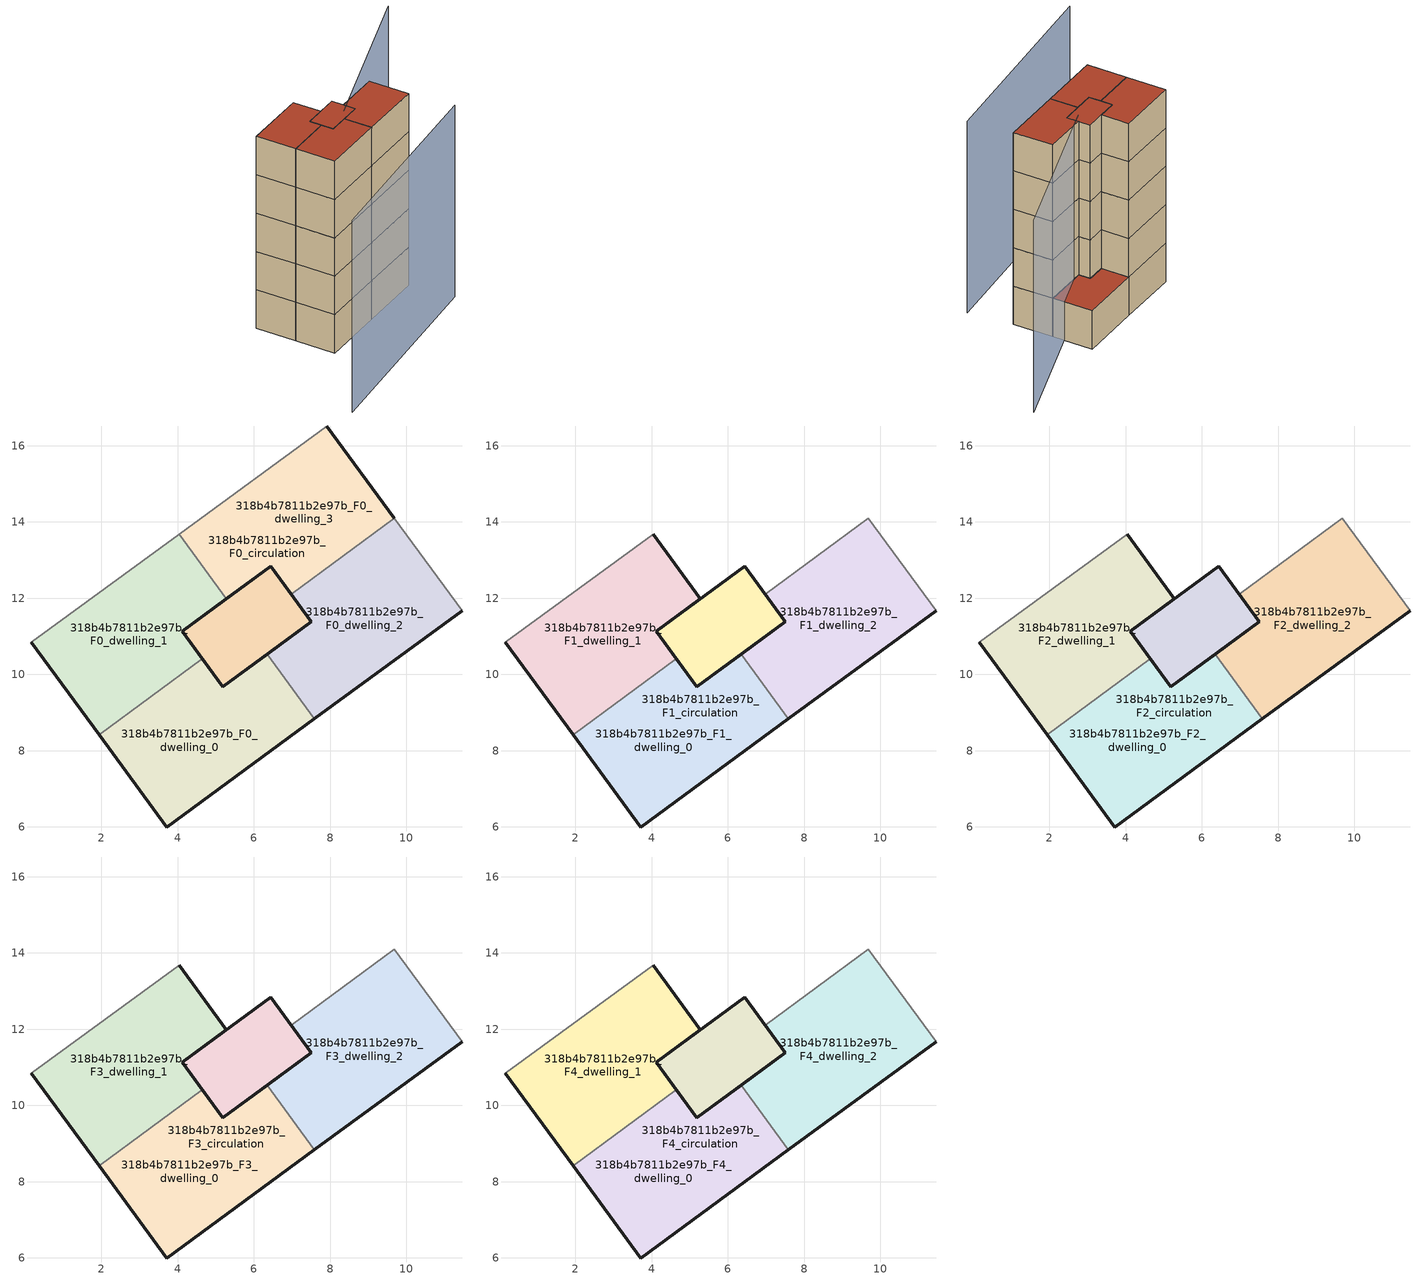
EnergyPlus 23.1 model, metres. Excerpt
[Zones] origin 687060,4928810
318b4b7811b2e97b_F0_dwelling_0
 floor ground (EU_floor_Construction): 6.35,10.53 7.59,8.83 3.72,6 1.94,8.42 4.65,10.41 5.19,9.68 z0; 6.45,12.84 7.51,11.38 5.19,9.68 4.65,10.41 4.12,11.14 z0
 wall outside (EU_wall_Construction): 1.94,8.42 3.72,6 7.59,8.83 / 6.35,10.53 5.19,9.68 4.65,10.41 z0:3
 wall to 318b4b7811b2e97b_F0_dwelling_1 (EU_wall_Construction): 4.65,10.41 1.94,8.42 z0:3
 wall to 318b4b7811b2e97b_F0_dwelling_2 (EU_wall_Construction): 7.59,8.83 6.35,10.53 z0:3
318b4b7811b2e97b_F0_dwelling_1
 floor ground (EU_floor_Construction): 4.04,13.68 5.28,11.99 4.12,11.14 4.18,11.05 4.65,10.41 1.94,8.42 0.17,10.85 z0; 6.45,12.84 7.51,11.38 5.19,9.68 4.65,10.41 4.18,11.05 4.12,11.14 5.28,11.99 z0
 wall outside (EU_wall_Construction): 0.17,10.85 1.94,8.42 / 4.65,10.41 4.12,11.14 5.28,11.99 z0:3
 wall adiabatic (EU_wall_Construction): 4.04,13.68 0.17,10.85 z0:3
 wall to 318b4b7811b2e97b_F0_dwelling_3 (EU_wall_Construction): 5.28,11.99 4.04,13.68 z0:3
318b4b7811b2e97b_F0_dwelling_2
 floor ground (EU_floor_Construction): 9.69,14.09 11.46,11.67 7.59,8.83 6.35,10.53 7.51,11.38 6.98,12.11 z0
 wall outside (EU_wall_Construction): 7.51,11.38 6.35,10.53 / 7.59,8.83 11.46,11.67 z0:3
 wall adiabatic (EU_wall_Construction): 11.46,11.67 9.69,14.09 / 6.98,12.11 7.51,11.38 z0:3
 wall to 318b4b7811b2e97b_F0_dwelling_3 (EU_wall_Construction): 9.69,14.09 6.98,12.11 z0:3
318b4b7811b2e97b_F0_dwelling_3
 floor ground (EU_floor_Construction): 6.45,12.84 7.51,11.38 5.19,9.68 4.12,11.14 5.28,11.99 5.85,12.4 z0; 7.91,16.52 9.69,14.09 6.98,12.11 6.45,12.84 5.85,12.4 5.28,11.99 4.04,13.68 z0
 wall outside (EU_wall_Construction): 9.69,14.09 7.91,16.52 / 5.28,11.99 6.45,12.84 6.98,12.11 z0:3
 wall adiabatic (EU_wall_Construction): 7.91,16.52 4.04,13.68 z0:3
 roof outside (EU_roof_Construction): 9.69,14.09 7.91,16.52 4.04,13.68 5.28,11.99 5.85,12.4 6.45,12.84 6.98,12.11 z3; 7.51,11.38 6.45,12.84 5.85,12.4 5.28,11.99 4.12,11.14 5.19,9.68 z3
318b4b7811b2e97b_F0_circulation
 floor ground (EU_floor_Construction): 6.98,12.11 7.51,11.38 6.35,10.53 5.19,9.68 4.65,10.41 4.12,11.14 5.28,11.99 5.85,12.4 6.45,12.84 z0; 6.35,10.53 7.59,8.83 3.72,6 1.94,8.42 4.65,10.41 5.19,9.68 z0; 4.04,13.68 5.28,11.99 4.12,11.14 4.65,10.41 1.94,8.42 0.17,10.85 z0; 7.91,16.52 9.69,14.09 6.98,12.11 6.45,12.84 5.85,12.4 5.47,12.12 5.28,11.99 4.04,13.68 z0
 wall outside (EU_wall_Construction): 7.51,11.38 6.45,12.84 4.12,11.14 5.19,9.68 7.51,11.38 z0:3
 roof outside (EU_floor_Construction): 6.35,10.53 7.51,11.38 6.98,12.11 6.45,12.84 5.85,12.4 5.28,11.99 4.12,11.14 4.65,10.41 5.19,9.68 z3; 4.65,10.41 4.12,11.14 5.28,11.99 4.04,13.68 0.17,10.85 1.94,8.42 z3; 9.69,14.09 7.91,16.52 4.04,13.68 5.28,11.99 5.85,12.4 6.45,12.84 6.98,12.11 z3
318b4b7811b2e97b_F1_dwelling_0
 floor outside (EU_floor_Construction): 6.35,10.53 7.59,8.83 3.72,6 1.94,8.42 4.65,10.41 5.19,9.68 z3
 floor to 318b4b7811b2e97b_F0_dwelling_0 (EU_floor_Construction): 6.45,12.84 7.51,11.38 5.19,9.68 4.65,10.41 4.12,11.14 z3
 wall outside (EU_wall_Construction): 1.94,8.42 3.72,6 7.59,8.83 / 6.35,10.53 5.19,9.68 4.65,10.41 z3:6
 wall to 318b4b7811b2e97b_F1_dwelling_1 (EU_wall_Construction): 4.65,10.41 1.94,8.42 z3:6
 wall to 318b4b7811b2e97b_F1_dwelling_2 (EU_wall_Construction): 7.59,8.83 6.35,10.53 z3:6
318b4b7811b2e97b_F1_dwelling_1
 floor to 318b4b7811b2e97b_F0_dwelling_1 (EU_floor_Construction): 4.04,13.68 5.28,11.99 4.12,11.14 4.18,11.05 4.65,10.41 1.94,8.42 0.17,10.85 z3; 6.45,12.84 7.51,11.38 5.19,9.68 4.65,10.41 4.18,11.05 4.12,11.14 5.28,11.99 z3
 wall outside (EU_wall_Construction): 0.17,10.85 1.94,8.42 / 4.65,10.41 4.12,11.14 5.28,11.99 4.04,13.68 z3:6
 wall adiabatic (EU_wall_Construction): 4.04,13.68 0.17,10.85 z3:6
318b4b7811b2e97b_F1_dwelling_2
 floor to 318b4b7811b2e97b_F0_dwelling_2 (EU_floor_Construction): 9.69,14.09 11.46,11.67 7.59,8.83 6.35,10.53 7.51,11.38 6.98,12.11 z3
 wall outside (EU_wall_Construction): 7.51,11.38 6.35,10.53 / 7.59,8.83 11.46,11.67 z3:6
 wall adiabatic (EU_wall_Construction): 11.46,11.67 9.69,14.09 6.98,12.11 7.51,11.38 z3:6
318b4b7811b2e97b_F1_circulation
 floor outside (EU_floor_Construction): 6.45,12.84 7.51,11.38 5.19,9.68 4.65,10.41 4.18,11.05 4.12,11.14 5.28,11.99 5.85,12.4 z3; 4.04,13.68 5.28,11.99 4.12,11.14 4.18,11.05 4.65,10.41 1.94,8.42 0.17,10.85 z3
 floor to 318b4b7811b2e97b_F0_circulation (EU_floor_Construction): 6.35,10.53 7.59,8.83 3.72,6 1.94,8.42 4.65,10.41 5.19,9.68 z3
 wall outside (EU_wall_Construction): 7.51,11.38 6.45,12.84 4.12,11.14 5.19,9.68 7.51,11.38 z3:6
318b4b7811b2e97b_F2_dwelling_0
 floor outside (EU_floor_Construction): 6.35,10.53 7.59,8.83 3.72,6 1.94,8.42 4.65,10.41 5.19,9.68 z6
 floor to 318b4b7811b2e97b_F1_dwelling_0 (EU_floor_Construction): 6.45,12.84 7.51,11.38 5.19,9.68 4.65,10.41 4.12,11.14 z6
 wall outside (EU_wall_Construction): 1.94,8.42 3.72,6 7.59,8.83 / 6.35,10.53 5.19,9.68 4.65,10.41 z6:9
 wall to 318b4b7811b2e97b_F2_dwelling_1 (EU_wall_Construction): 4.65,10.41 1.94,8.42 z6:9
 wall to 318b4b7811b2e97b_F2_dwelling_2 (EU_wall_Construction): 7.59,8.83 6.35,10.53 z6:9
318b4b7811b2e97b_F2_dwelling_1
 floor to 318b4b7811b2e97b_F1_dwelling_1 (EU_floor_Construction): 4.04,13.68 5.28,11.99 4.12,11.14 4.18,11.05 4.65,10.41 1.94,8.42 0.17,10.85 z6; 6.45,12.84 7.51,11.38 5.19,9.68 4.65,10.41 4.18,11.05 4.12,11.14 5.28,11.99 z6
 wall outside (EU_wall_Construction): 0.17,10.85 1.94,8.42 / 4.65,10.41 4.12,11.14 5.28,11.99 4.04,13.68 z6:9
 wall adiabatic (EU_wall_Construction): 4.04,13.68 0.17,10.85 z6:9
318b4b7811b2e97b_F2_dwelling_2
 floor to 318b4b7811b2e97b_F1_dwelling_2 (EU_floor_Construction): 9.69,14.09 11.46,11.67 7.59,8.83 6.35,10.53 7.51,11.38 6.98,12.11 z6
 wall outside (EU_wall_Construction): 7.51,11.38 6.35,10.53 / 7.59,8.83 11.46,11.67 z6:9
 wall adiabatic (EU_wall_Construction): 11.46,11.67 9.69,14.09 6.98,12.11 7.51,11.38 z6:9
318b4b7811b2e97b_F2_circulation
 floor outside (EU_floor_Construction): 6.45,12.84 7.51,11.38 5.19,9.68 4.65,10.41 4.18,11.05 4.12,11.14 5.28,11.99 z6
 floor to 318b4b7811b2e97b_F1_circulation (EU_floor_Construction): 6.35,10.53 7.59,8.83 3.72,6 1.94,8.42 4.65,10.41 5.19,9.68 z6; 4.04,13.68 5.28,11.99 4.12,11.14 4.18,11.05 4.65,10.41 1.94,8.42 0.17,10.85 z6
 wall outside (EU_wall_Construction): 7.51,11.38 6.45,12.84 4.12,11.14 5.19,9.68 7.51,11.38 z6:9
318b4b7811b2e97b_F3_dwelling_0
 floor outside (EU_floor_Construction): 6.35,10.53 7.59,8.83 3.72,6 1.94,8.42 4.65,10.41 5.19,9.68 z9
 floor to 318b4b7811b2e97b_F2_dwelling_0 (EU_floor_Construction): 6.45,12.84 7.51,11.38 5.19,9.68 4.65,10.41 4.12,11.14 z9
 wall outside (EU_wall_Construction): 1.94,8.42 3.72,6 7.59,8.83 / 6.35,10.53 5.19,9.68 4.65,10.41 z9:12
 wall to 318b4b7811b2e97b_F3_dwelling_1 (EU_wall_Construction): 4.65,10.41 1.94,8.42 z9:12
 wall to 318b4b7811b2e97b_F3_dwelling_2 (EU_wall_Construction): 7.59,8.83 6.35,10.53 z9:12
318b4b7811b2e97b_F3_dwelling_1
 floor to 318b4b7811b2e97b_F2_dwelling_1 (EU_floor_Construction): 4.04,13.68 5.28,11.99 4.12,11.14 4.18,11.05 4.65,10.41 1.94,8.42 0.17,10.85 z9; 6.45,12.84 7.51,11.38 5.19,9.68 4.65,10.41 4.18,11.05 4.12,11.14 5.28,11.99 z9
 wall outside (EU_wall_Construction): 0.17,10.85 1.94,8.42 / 4.65,10.41 4.12,11.14 5.28,11.99 4.04,13.68 z9:12
 wall adiabatic (EU_wall_Construction): 4.04,13.68 0.17,10.85 z9:12
318b4b7811b2e97b_F3_dwelling_2
 floor to 318b4b7811b2e97b_F2_dwelling_2 (EU_floor_Construction): 9.69,14.09 11.46,11.67 7.59,8.83 6.35,10.53 7.51,11.38 6.98,12.11 z9
 wall outside (EU_wall_Construction): 7.51,11.38 6.35,10.53 / 7.59,8.83 11.46,11.67 z9:12
 wall adiabatic (EU_wall_Construction): 11.46,11.67 9.69,14.09 6.98,12.11 7.51,11.38 z9:12
318b4b7811b2e97b_F3_circulation
 floor outside (EU_floor_Construction): 6.45,12.84 7.51,11.38 5.19,9.68 4.65,10.41 4.18,11.05 4.12,11.14 5.28,11.99 z9
 floor to 318b4b7811b2e97b_F2_circulation (EU_floor_Construction): 6.35,10.53 7.59,8.83 3.72,6 1.94,8.42 4.65,10.41 5.19,9.68 z9; 4.04,13.68 5.28,11.99 4.12,11.14 4.18,11.05 4.65,10.41 1.94,8.42 0.17,10.85 z9
 wall outside (EU_wall_Construction): 7.51,11.38 6.45,12.84 4.12,11.14 5.19,9.68 7.51,11.38 z9:12
318b4b7811b2e97b_F4_dwelling_0
 floor outside (EU_floor_Construction): 6.35,10.53 7.59,8.83 3.72,6 1.94,8.42 4.65,10.41 5.19,9.68 z12
 floor to 318b4b7811b2e97b_F3_dwelling_0 (EU_floor_Construction): 6.45,12.84 7.51,11.38 5.19,9.68 4.65,10.41 4.12,11.14 z12
 wall outside (EU_wall_Construction): 1.94,8.42 3.72,6 7.59,8.83 / 6.35,10.53 5.19,9.68 4.65,10.41 z12:15
 wall to 318b4b7811b2e97b_F4_dwelling_1 (EU_wall_Construction): 4.65,10.41 1.94,8.42 z12:15
 wall to 318b4b7811b2e97b_F4_dwelling_2 (EU_wall_Construction): 7.59,8.83 6.35,10.53 z12:15
 roof outside (EU_roof_Construction): 7.51,11.38 6.45,12.84 4.12,11.14 4.65,10.41 5.19,9.68 z15; 7.59,8.83 6.35,10.53 5.19,9.68 4.65,10.41 1.94,8.42 3.72,6 z15
318b4b7811b2e97b_F4_dwelling_1
 floor to 318b4b7811b2e97b_F3_dwelling_1 (EU_floor_Construction): 4.04,13.68 5.28,11.99 4.12,11.14 4.18,11.05 4.65,10.41 1.94,8.42 0.17,10.85 z12; 6.45,12.84 7.51,11.38 5.19,9.68 4.65,10.41 4.18,11.05 4.12,11.14 5.28,11.99 z12
 wall outside (EU_wall_Construction): 0.17,10.85 1.94,8.42 / 4.65,10.41 4.12,11.14 5.28,11.99 4.04,13.68 z12:15
 wall adiabatic (EU_wall_Construction): 4.04,13.68 0.17,10.85 z12:15
 roof outside (EU_roof_Construction): 7.51,11.38 6.45,12.84 5.28,11.99 4.12,11.14 4.18,11.05 4.65,10.41 5.19,9.68 z15; 4.65,10.41 4.18,11.05 4.12,11.14 5.28,11.99 4.04,13.68 0.17,10.85 1.94,8.42 z15
318b4b7811b2e97b_F4_dwelling_2
 floor to 318b4b7811b2e97b_F3_dwelling_2 (EU_floor_Construction): 9.69,14.09 11.46,11.67 7.59,8.83 6.35,10.53 7.51,11.38 6.98,12.11 z12
 wall outside (EU_wall_Construction): 7.51,11.38 6.35,10.53 / 7.59,8.83 11.46,11.67 z12:15
 wall adiabatic (EU_wall_Construction): 11.46,11.67 9.69,14.09 6.98,12.11 7.51,11.38 z12:15
 roof outside (EU_roof_Construction): 11.46,11.67 9.69,14.09 6.98,12.11 7.51,11.38 6.35,10.53 7.59,8.83 z15
318b4b7811b2e97b_F4_circulation
 floor outside (EU_floor_Construction): 6.45,12.84 7.51,11.38 5.19,9.68 4.65,10.41 4.18,11.05 4.12,11.14 5.28,11.99 z12
 floor to 318b4b7811b2e97b_F3_circulation (EU_floor_Construction): 6.35,10.53 7.59,8.83 3.72,6 1.94,8.42 4.65,10.41 5.19,9.68 z12; 4.04,13.68 5.28,11.99 4.12,11.14 4.18,11.05 4.65,10.41 1.94,8.42 0.17,10.85 z12
 wall outside (EU_wall_Construction): 7.51,11.38 6.45,12.84 4.12,11.14 5.19,9.68 7.51,11.38 z12:15
 roof outside (EU_roof_Construction): 7.51,11.38 6.45,12.84 5.28,11.99 4.12,11.14 4.18,11.05 4.65,10.41 5.19,9.68 z15; 7.59,8.83 6.35,10.53 5.19,9.68 4.65,10.41 1.94,8.42 3.72,6 z15; 4.65,10.41 4.18,11.05 4.12,11.14 5.28,11.99 4.04,13.68 0.17,10.85 1.94,8.42 z15
shading: 1.89,-1.06 13.7,9.16 / 6.7,11.41 14.49,22.04 z0:15
[Building]
EU S2 Campaign: North Axis=0; Terrain=City; Solar Distribution=FullExterior
[Site:Location]
Bologna: Latitude=44.5; Longitude=11.25; Time Zone=1; Elevation=37
[SizingPeriod:WeatherFileDays]
AnnualSizingPeriod: Begin Month=1; Begin Day of Month=1; End Month=12; End Day of Month=31; Day of Week for Start Day=Monday; Use Weather File Daylight Saving Period=No; Use Weather File Rain and Snow Indicators=No
[MATERIAL]
EU_InternalMass_Material: Roughness=MediumRough; Thickness=0.1; Conductivity=1; Density=1800; Specific Heat=900; Thermal Absorptance=0.9; Solar Absorptance=0.7; Visible Absorptance=0.7
[MATERIAL:NOMASS] Roughness=MediumRough; Thermal Absorptance=0.9; Solar Absorptance=0.7; Visible Absorptance=0.7
Name | Thermal Resistance
EU_wall_NoMass | 0.905828
EU_roof_NoMass | 0.37593
EU_floor_NoMass | 0.67114
[CONSTRUCTION]
EU_wall_Construction: EU_wall_NoMass
EU_roof_Construction: EU_roof_NoMass
EU_floor_Construction: EU_floor_NoMass
EU_InternalMass_Construction: EU_InternalMass_Material
[ZONE] Type=1; Multiplier=1; Ceiling Height=autocalculate; Floor Area=autocalculate; Part of Total Floor Area=Yes
Name | Volume
318b4b7811b2e97b_F0_dwelling_0 | 54.9353
318b4b7811b2e97b_F1_dwelling_0; 318b4b7811b2e97b_F2_dwelling_0; 318b4b7811b2e97b_F3_dwelling_0; 318b4b7811b2e97b_F4_dwelling_0; 318b4b7811b2e97b_F0_dwelling_3 | 54.9346
318b4b7811b2e97b_F0_dwelling_1; 318b4b7811b2e97b_F1_dwelling_1; 318b4b7811b2e97b_F2_dwelling_1; 318b4b7811b2e97b_F3_dwelling_1; 318b4b7811b2e97b_F4_dwelling_1 | 54.9324
318b4b7811b2e97b_F0_dwelling_2; 318b4b7811b2e97b_F1_dwelling_2; 318b4b7811b2e97b_F2_dwelling_2; 318b4b7811b2e97b_F3_dwelling_2; 318b4b7811b2e97b_F4_dwelling_2 | 39.3618
318b4b7811b2e97b_F0_circulation | 133.66
318b4b7811b2e97b_F1_circulation | 94.2957
318b4b7811b2e97b_F2_circulation; 318b4b7811b2e97b_F3_circulation; 318b4b7811b2e97b_F4_circulation | 94.2949
[INTERNALMASS] Construction=EU_InternalMass_Construction
Name | Zone or ZoneList | Surface Area
318b4b7811b2e97b_F0_dwelling_0_EU_InternalMass | 318b4b7811b2e97b_F0_dwelling_0 | 13.1208
318b4b7811b2e97b_F0_dwelling_1_EU_InternalMass | 318b4b7811b2e97b_F0_dwelling_1 | 13.1208
318b4b7811b2e97b_F0_dwelling_2_EU_InternalMass | 318b4b7811b2e97b_F0_dwelling_2 | 13.1208
318b4b7811b2e97b_F0_dwelling_3_EU_InternalMass | 318b4b7811b2e97b_F0_dwelling_3 | 13.1208
318b4b7811b2e97b_F1_dwelling_0_EU_InternalMass | 318b4b7811b2e97b_F1_dwelling_0 | 26.2417
318b4b7811b2e97b_F1_dwelling_1_EU_InternalMass | 318b4b7811b2e97b_F1_dwelling_1 | 13.1208
318b4b7811b2e97b_F1_dwelling_2_EU_InternalMass | 318b4b7811b2e97b_F1_dwelling_2 | 13.1208
318b4b7811b2e97b_F2_dwelling_0_EU_InternalMass | 318b4b7811b2e97b_F2_dwelling_0 | 26.2417
318b4b7811b2e97b_F2_dwelling_1_EU_InternalMass | 318b4b7811b2e97b_F2_dwelling_1 | 13.1208
318b4b7811b2e97b_F2_dwelling_2_EU_InternalMass | 318b4b7811b2e97b_F2_dwelling_2 | 13.1208
318b4b7811b2e97b_F3_dwelling_0_EU_InternalMass | 318b4b7811b2e97b_F3_dwelling_0 | 26.2417
318b4b7811b2e97b_F3_dwelling_1_EU_InternalMass | 318b4b7811b2e97b_F3_dwelling_1 | 13.1208
318b4b7811b2e97b_F3_dwelling_2_EU_InternalMass | 318b4b7811b2e97b_F3_dwelling_2 | 13.1208
318b4b7811b2e97b_F4_dwelling_0_EU_InternalMass | 318b4b7811b2e97b_F4_dwelling_0 | 26.2417
318b4b7811b2e97b_F4_dwelling_1_EU_InternalMass | 318b4b7811b2e97b_F4_dwelling_1 | 13.1208
318b4b7811b2e97b_F4_dwelling_2_EU_InternalMass | 318b4b7811b2e97b_F4_dwelling_2 | 13.1208
[OTHEREQUIPMENT] Fuel Type=Electricity; Design Level Calculation Method=Watts/Area; Power per Zone Floor Area=1; Fraction Latent=0; Fraction Radiant=0; Fraction Lost=0; Carbon Dioxide Generation Rate=0; EndUse Subcategory=EU_Step8_InternalGains
Name | Zone or ZoneList or Space or SpaceList | Schedule
EU_Step8_InternalGain_318b4b7811b2e97b_F0_dwelling_0_f000 | 318b4b7811b2e97b_F0_dwelling_0 | EU_Step8_GainSchedule_318b4b7811b2e97b_F0_dwelling_0_f000
EU_Step8_InternalGain_318b4b7811b2e97b_F0_dwelling_1_f000 | 318b4b7811b2e97b_F0_dwelling_1 | EU_Step8_GainSchedule_318b4b7811b2e97b_F0_dwelling_1_f000
EU_Step8_InternalGain_318b4b7811b2e97b_F0_dwelling_2_f000 | 318b4b7811b2e97b_F0_dwelling_2 | EU_Step8_GainSchedule_318b4b7811b2e97b_F0_dwelling_2_f000
EU_Step8_InternalGain_318b4b7811b2e97b_F0_dwelling_3_f000 | 318b4b7811b2e97b_F0_dwelling_3 | EU_Step8_GainSchedule_318b4b7811b2e97b_F0_dwelling_3_f000
EU_Step8_InternalGain_318b4b7811b2e97b_F1_dwelling_0_f000 | 318b4b7811b2e97b_F1_dwelling_0 | EU_Step8_GainSchedule_318b4b7811b2e97b_F1_dwelling_0_f000
EU_Step8_InternalGain_318b4b7811b2e97b_F1_dwelling_1_f000 | 318b4b7811b2e97b_F1_dwelling_1 | EU_Step8_GainSchedule_318b4b7811b2e97b_F1_dwelling_1_f000
EU_Step8_InternalGain_318b4b7811b2e97b_F1_dwelling_2_f000 | 318b4b7811b2e97b_F1_dwelling_2 | EU_Step8_GainSchedule_318b4b7811b2e97b_F1_dwelling_2_f000
EU_Step8_InternalGain_318b4b7811b2e97b_F2_dwelling_0_f000 | 318b4b7811b2e97b_F2_dwelling_0 | EU_Step8_GainSchedule_318b4b7811b2e97b_F2_dwelling_0_f000
EU_Step8_InternalGain_318b4b7811b2e97b_F2_dwelling_1_f000 | 318b4b7811b2e97b_F2_dwelling_1 | EU_Step8_GainSchedule_318b4b7811b2e97b_F2_dwelling_1_f000
EU_Step8_InternalGain_318b4b7811b2e97b_F2_dwelling_2_f000 | 318b4b7811b2e97b_F2_dwelling_2 | EU_Step8_GainSchedule_318b4b7811b2e97b_F2_dwelling_2_f000
EU_Step8_InternalGain_318b4b7811b2e97b_F3_dwelling_0_f000 | 318b4b7811b2e97b_F3_dwelling_0 | EU_Step8_GainSchedule_318b4b7811b2e97b_F3_dwelling_0_f000
EU_Step8_InternalGain_318b4b7811b2e97b_F3_dwelling_1_f000 | 318b4b7811b2e97b_F3_dwelling_1 | EU_Step8_GainSchedule_318b4b7811b2e97b_F3_dwelling_1_f000
EU_Step8_InternalGain_318b4b7811b2e97b_F3_dwelling_2_f000 | 318b4b7811b2e97b_F3_dwelling_2 | EU_Step8_GainSchedule_318b4b7811b2e97b_F3_dwelling_2_f000
EU_Step8_InternalGain_318b4b7811b2e97b_F4_dwelling_0_f000 | 318b4b7811b2e97b_F4_dwelling_0 | EU_Step8_GainSchedule_318b4b7811b2e97b_F4_dwelling_0_f000
EU_Step8_InternalGain_318b4b7811b2e97b_F4_dwelling_1_f000 | 318b4b7811b2e97b_F4_dwelling_1 | EU_Step8_GainSchedule_318b4b7811b2e97b_F4_dwelling_1_f000
EU_Step8_InternalGain_318b4b7811b2e97b_F4_dwelling_2_f000 | 318b4b7811b2e97b_F4_dwelling_2 | EU_Step8_GainSchedule_318b4b7811b2e97b_F4_dwelling_2_f000
[ZONEINFILTRATION:DESIGNFLOWRATE] Schedule=EU_AlwaysOn; Design Flow Rate Calculation Method=Flow/Area; Flow Rate per Floor Area=0.0005; Constant Term Coefficient=1; Temperature Term Coefficient=0; Velocity Term Coefficient=0; Velocity Squared Term Coefficient=0
Name | Zone or ZoneList or Space or SpaceList
EU_Circulation_Infiltration_318b4b7811b2e97b_F0_circulation | 318b4b7811b2e97b_F0_circulation
EU_Circulation_Infiltration_318b4b7811b2e97b_F1_circulation | 318b4b7811b2e97b_F1_circulation
EU_Circulation_Infiltration_318b4b7811b2e97b_F2_circulation | 318b4b7811b2e97b_F2_circulation
EU_Circulation_Infiltration_318b4b7811b2e97b_F3_circulation | 318b4b7811b2e97b_F3_circulation
EU_Circulation_Infiltration_318b4b7811b2e97b_F4_circulation | 318b4b7811b2e97b_F4_circulation
[ZONEVENTILATION:DESIGNFLOWRATE] Schedule=EU_AlwaysOn; Design Flow Rate Calculation Method=AirChanges/Hour; Air Changes per Hour=0.73129; Ventilation Type=Natural; Fan Pressure Rise=0; Fan Total Efficiency=1; Constant Term Coefficient=1; Temperature Term Coefficient=0; Velocity Term Coefficient=0; Velocity Squared Term Coefficient=0; Minimum Indoor Temperature=-100; Maximum Indoor Temperature=100; Delta Temperature=-100; Minimum Outdoor Temperature=-100; Maximum Outdoor Temperature=100; Maximum Wind Speed=40
Name | Zone or ZoneList or Space or SpaceList
EU_ConstantAir_318b4b7811b2e97b_F0_dwelling_0 | 318b4b7811b2e97b_F0_dwelling_0
EU_ConstantAir_318b4b7811b2e97b_F0_dwelling_1 | 318b4b7811b2e97b_F0_dwelling_1
EU_ConstantAir_318b4b7811b2e97b_F0_dwelling_2 | 318b4b7811b2e97b_F0_dwelling_2
EU_ConstantAir_318b4b7811b2e97b_F0_dwelling_3 | 318b4b7811b2e97b_F0_dwelling_3
EU_ConstantAir_318b4b7811b2e97b_F1_dwelling_0 | 318b4b7811b2e97b_F1_dwelling_0
EU_ConstantAir_318b4b7811b2e97b_F1_dwelling_1 | 318b4b7811b2e97b_F1_dwelling_1
EU_ConstantAir_318b4b7811b2e97b_F1_dwelling_2 | 318b4b7811b2e97b_F1_dwelling_2
EU_ConstantAir_318b4b7811b2e97b_F2_dwelling_0 | 318b4b7811b2e97b_F2_dwelling_0
EU_ConstantAir_318b4b7811b2e97b_F2_dwelling_1 | 318b4b7811b2e97b_F2_dwelling_1
EU_ConstantAir_318b4b7811b2e97b_F2_dwelling_2 | 318b4b7811b2e97b_F2_dwelling_2
EU_ConstantAir_318b4b7811b2e97b_F3_dwelling_0 | 318b4b7811b2e97b_F3_dwelling_0
EU_ConstantAir_318b4b7811b2e97b_F3_dwelling_1 | 318b4b7811b2e97b_F3_dwelling_1
EU_ConstantAir_318b4b7811b2e97b_F3_dwelling_2 | 318b4b7811b2e97b_F3_dwelling_2
EU_ConstantAir_318b4b7811b2e97b_F4_dwelling_0 | 318b4b7811b2e97b_F4_dwelling_0
EU_ConstantAir_318b4b7811b2e97b_F4_dwelling_1 | 318b4b7811b2e97b_F4_dwelling_1
EU_ConstantAir_318b4b7811b2e97b_F4_dwelling_2 | 318b4b7811b2e97b_F4_dwelling_2
[HVACTEMPLATE:THERMOSTAT] Constant Heating Setpoint=20; Constant Cooling Setpoint=50
EU_HeatOnly_318b4b7811b2e97b_F0_dwelling_0; EU_HeatOnly_318b4b7811b2e97b_F0_dwelling_1; EU_HeatOnly_318b4b7811b2e97b_F0_dwelling_2; EU_HeatOnly_318b4b7811b2e97b_F0_dwelling_3; EU_HeatOnly_318b4b7811b2e97b_F1_dwelling_0; EU_HeatOnly_318b4b7811b2e97b_F1_dwelling_1; EU_HeatOnly_318b4b7811b2e97b_F1_dwelling_2; EU_HeatOnly_318b4b7811b2e97b_F2_dwelling_0; EU_HeatOnly_318b4b7811b2e97b_F2_dwelling_1; EU_HeatOnly_318b4b7811b2e97b_F2_dwelling_2; EU_HeatOnly_318b4b7811b2e97b_F3_dwelling_0; EU_HeatOnly_318b4b7811b2e97b_F3_dwelling_1; EU_HeatOnly_318b4b7811b2e97b_F3_dwelling_2; EU_HeatOnly_318b4b7811b2e97b_F4_dwelling_0; EU_HeatOnly_318b4b7811b2e97b_F4_dwelling_1; EU_HeatOnly_318b4b7811b2e97b_F4_dwelling_2
[HVACTEMPLATE:ZONE:IDEALLOADSAIRSYSTEM] System Availability Schedule=EU_AlwaysOn; Maximum Heating Supply Air Temperature=50; Minimum Cooling Supply Air Temperature=13; Maximum Heating Supply Air Humidity Ratio=0.0156; Minimum Cooling Supply Air Humidity Ratio=0.0077; Heating Limit=NoLimit; Cooling Limit=NoLimit; Heating Availability Schedule=EU_AlwaysOn; Cooling Availability Schedule=EU_CoolingOff; Dehumidification Control Type=ConstantSensibleHeatRatio; Cooling Sensible Heat Ratio=0.7; Dehumidification Setpoint=60; Humidification Control Type=None; Humidification Setpoint=30; Outdoor Air Method=None; Outdoor Air Flow Rate per Person=0.00944; Outdoor Air Flow Rate per Zone Floor Area=0; Outdoor Air Flow Rate per Zone=0; Demand Controlled Ventilation Type=None; Outdoor Air Economizer Type=NoEconomizer; Heat Recovery Type=None; Sensible Heat Recovery Effectiveness=0.7; Latent Heat Recovery Effectiveness=0.65
Name | Template Thermostat
318b4b7811b2e97b_F0_dwelling_0 | EU_HeatOnly_318b4b7811b2e97b_F0_dwelling_0
318b4b7811b2e97b_F0_dwelling_1 | EU_HeatOnly_318b4b7811b2e97b_F0_dwelling_1
318b4b7811b2e97b_F0_dwelling_2 | EU_HeatOnly_318b4b7811b2e97b_F0_dwelling_2
318b4b7811b2e97b_F0_dwelling_3 | EU_HeatOnly_318b4b7811b2e97b_F0_dwelling_3
318b4b7811b2e97b_F1_dwelling_0 | EU_HeatOnly_318b4b7811b2e97b_F1_dwelling_0
318b4b7811b2e97b_F1_dwelling_1 | EU_HeatOnly_318b4b7811b2e97b_F1_dwelling_1
318b4b7811b2e97b_F1_dwelling_2 | EU_HeatOnly_318b4b7811b2e97b_F1_dwelling_2
318b4b7811b2e97b_F2_dwelling_0 | EU_HeatOnly_318b4b7811b2e97b_F2_dwelling_0
318b4b7811b2e97b_F2_dwelling_1 | EU_HeatOnly_318b4b7811b2e97b_F2_dwelling_1
318b4b7811b2e97b_F2_dwelling_2 | EU_HeatOnly_318b4b7811b2e97b_F2_dwelling_2
318b4b7811b2e97b_F3_dwelling_0 | EU_HeatOnly_318b4b7811b2e97b_F3_dwelling_0
318b4b7811b2e97b_F3_dwelling_1 | EU_HeatOnly_318b4b7811b2e97b_F3_dwelling_1
318b4b7811b2e97b_F3_dwelling_2 | EU_HeatOnly_318b4b7811b2e97b_F3_dwelling_2
318b4b7811b2e97b_F4_dwelling_0 | EU_HeatOnly_318b4b7811b2e97b_F4_dwelling_0
318b4b7811b2e97b_F4_dwelling_1 | EU_HeatOnly_318b4b7811b2e97b_F4_dwelling_1
318b4b7811b2e97b_F4_dwelling_2 | EU_HeatOnly_318b4b7811b2e97b_F4_dwelling_2
[SIZING:ZONE] Zone Cooling Design Supply Air Temperature Input Method=SupplyAirTemperature; Zone Cooling Design Supply Air Temperature=13; Zone Heating Design Supply Air Temperature Input Method=SupplyAirTemperature; Zone Heating Design Supply Air Temperature=50; Zone Cooling Design Supply Air Humidity Ratio=0.008; Zone Heating Design Supply Air Humidity Ratio=0.008; Cooling Design Air Flow Method=DesignDay; Cooling Design Air Flow Rate=0; Cooling Minimum Air Flow per Zone Floor Area=0.000762; Cooling Minimum Air Flow=0; Cooling Minimum Air Flow Fraction=0.2; Heating Design Air Flow Method=DesignDay; Heating Design Air Flow Rate=0; Heating Maximum Air Flow per Zone Floor Area=0.002032; Heating Maximum Air Flow=0.141576; Heating Maximum Air Flow Fraction=0.3; Account for Dedicated Outdoor Air System=No; Dedicated Outdoor Air System Control Strategy=NeutralSupplyAir; Dedicated Outdoor Air Low Setpoint Temperature for Design=autosize; Dedicated Outdoor Air High Setpoint Temperature for Design=autosize; Zone Load Sizing Method=Sensible Load Only No Latent Load; Zone Latent Cooling Design Supply Air Humidity Ratio Input Method=HumidityRatioDifference; Zone Cooling Design Supply Air Humidity Ratio Difference=0.005; Zone Latent Heating Design Supply Air Humidity Ratio Input Method=HumidityRatioDifference; Zone Humidification Design Supply Air Humidity Ratio Difference=0.005
318b4b7811b2e97b_F0_dwelling_0; 318b4b7811b2e97b_F0_dwelling_1; 318b4b7811b2e97b_F0_dwelling_2; 318b4b7811b2e97b_F0_dwelling_3; 318b4b7811b2e97b_F1_dwelling_0; 318b4b7811b2e97b_F1_dwelling_1; 318b4b7811b2e97b_F1_dwelling_2; 318b4b7811b2e97b_F2_dwelling_0; 318b4b7811b2e97b_F2_dwelling_1; 318b4b7811b2e97b_F2_dwelling_2; 318b4b7811b2e97b_F3_dwelling_0; 318b4b7811b2e97b_F3_dwelling_1; 318b4b7811b2e97b_F3_dwelling_2; 318b4b7811b2e97b_F4_dwelling_0; 318b4b7811b2e97b_F4_dwelling_1; 318b4b7811b2e97b_F4_dwelling_2
[SCHEDULE:CONSTANT]
Name | Hourly Value
EU_AlwaysOn | 1
EU_CoolingOff | 0
[SCHEDULE:FILE] Column Number=1; Rows to Skip at Top=0; Number of Hours of Data=8760; Column Separator=Comma; Interpolate to Timestep=No; Minutes per Item=60; Adjust Schedule for Daylight Savings=Yes
Name | File
EU_Step8_GainSchedule_318b4b7811b2e97b_F0_dwelling_0_f000 | ../../schedules/318b4b7811b2e97b/318b4b7811b2e97b_F0_dwelling_0_f000_gain.csv
EU_Step8_GainSchedule_318b4b7811b2e97b_F0_dwelling_1_f000 | ../../schedules/318b4b7811b2e97b/318b4b7811b2e97b_F0_dwelling_1_f000_gain.csv
EU_Step8_GainSchedule_318b4b7811b2e97b_F0_dwelling_2_f000 | ../../schedules/318b4b7811b2e97b/318b4b7811b2e97b_F0_dwelling_2_f000_gain.csv
EU_Step8_GainSchedule_318b4b7811b2e97b_F0_dwelling_3_f000 | ../../schedules/318b4b7811b2e97b/318b4b7811b2e97b_F0_dwelling_3_f000_gain.csv
EU_Step8_GainSchedule_318b4b7811b2e97b_F1_dwelling_0_f000 | ../../schedules/318b4b7811b2e97b/318b4b7811b2e97b_F1_dwelling_0_f000_gain.csv
EU_Step8_GainSchedule_318b4b7811b2e97b_F1_dwelling_1_f000 | ../../schedules/318b4b7811b2e97b/318b4b7811b2e97b_F1_dwelling_1_f000_gain.csv
EU_Step8_GainSchedule_318b4b7811b2e97b_F1_dwelling_2_f000 | ../../schedules/318b4b7811b2e97b/318b4b7811b2e97b_F1_dwelling_2_f000_gain.csv
EU_Step8_GainSchedule_318b4b7811b2e97b_F2_dwelling_0_f000 | ../../schedules/318b4b7811b2e97b/318b4b7811b2e97b_F2_dwelling_0_f000_gain.csv
EU_Step8_GainSchedule_318b4b7811b2e97b_F2_dwelling_1_f000 | ../../schedules/318b4b7811b2e97b/318b4b7811b2e97b_F2_dwelling_1_f000_gain.csv
EU_Step8_GainSchedule_318b4b7811b2e97b_F2_dwelling_2_f000 | ../../schedules/318b4b7811b2e97b/318b4b7811b2e97b_F2_dwelling_2_f000_gain.csv
EU_Step8_GainSchedule_318b4b7811b2e97b_F3_dwelling_0_f000 | ../../schedules/318b4b7811b2e97b/318b4b7811b2e97b_F3_dwelling_0_f000_gain.csv
EU_Step8_GainSchedule_318b4b7811b2e97b_F3_dwelling_1_f000 | ../../schedules/318b4b7811b2e97b/318b4b7811b2e97b_F3_dwelling_1_f000_gain.csv
EU_Step8_GainSchedule_318b4b7811b2e97b_F3_dwelling_2_f000 | ../../schedules/318b4b7811b2e97b/318b4b7811b2e97b_F3_dwelling_2_f000_gain.csv
EU_Step8_GainSchedule_318b4b7811b2e97b_F4_dwelling_0_f000 | ../../schedules/318b4b7811b2e97b/318b4b7811b2e97b_F4_dwelling_0_f000_gain.csv
EU_Step8_GainSchedule_318b4b7811b2e97b_F4_dwelling_1_f000 | ../../schedules/318b4b7811b2e97b/318b4b7811b2e97b_F4_dwelling_1_f000_gain.csv
EU_Step8_GainSchedule_318b4b7811b2e97b_F4_dwelling_2_f000 | ../../schedules/318b4b7811b2e97b/318b4b7811b2e97b_F4_dwelling_2_f000_gain.csv
